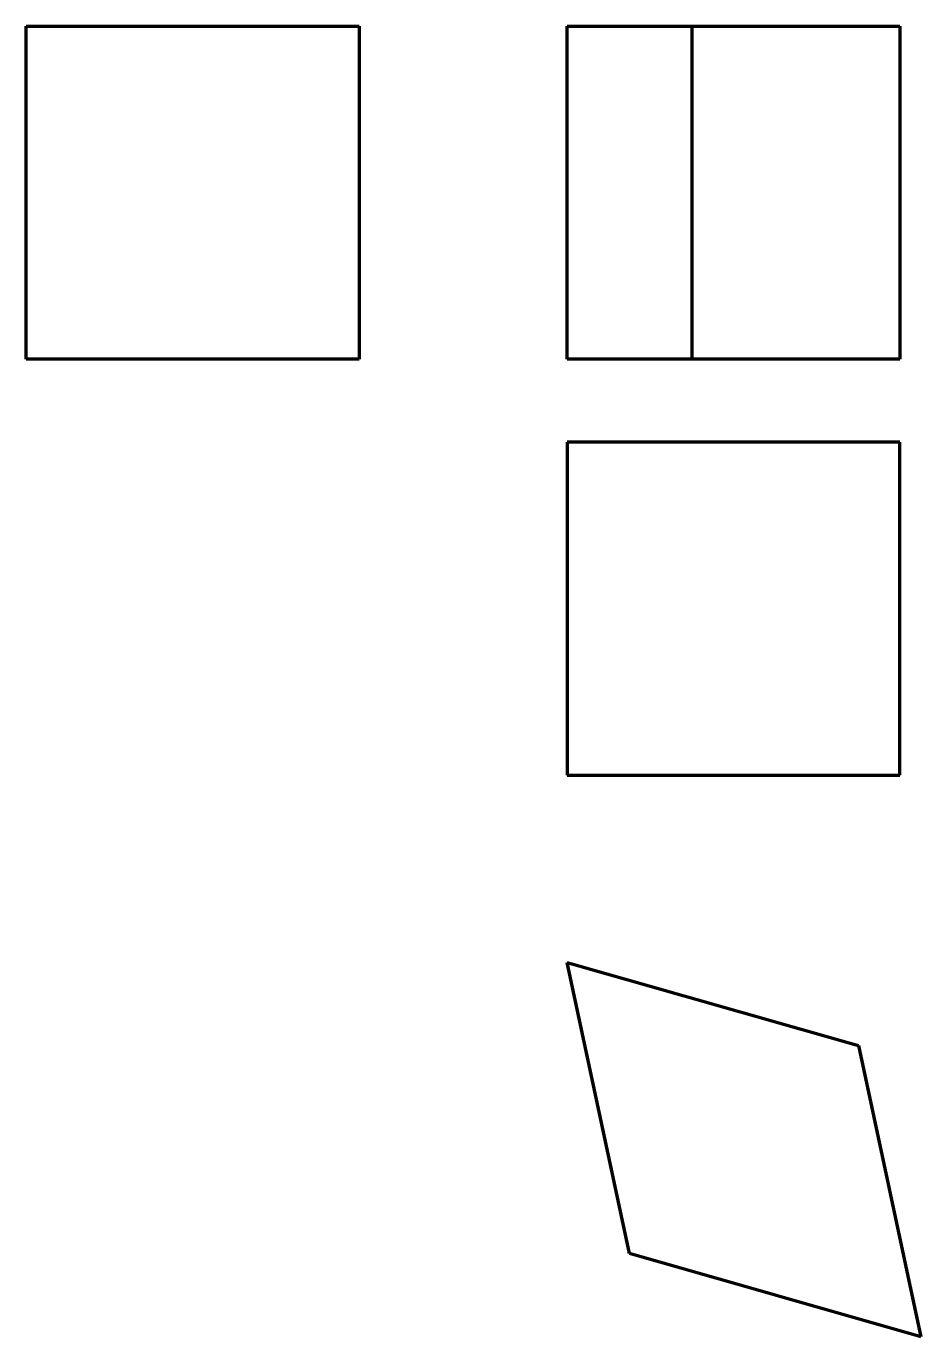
# Model space of a CAD drawing. Header units: millimetres. Extents: x 7 to 159, y 11 to 233.
import ezdxf

# ---------------------------------------------------------------- set-up
doc = ezdxf.new("R2010")
doc.units = ezdxf.units.MM
doc.layers.add('PDF_000000_35', color=250, linetype='CONTINUOUS', true_color=0x000000)
doc.layers.add('PDF_FF00FF_106', color=6, linetype='CONTINUOUS', true_color=0xff00ff)
picture_1 = doc.add_image_def('image1.png', size_in_pixel=(16, 16))
picture_2 = doc.add_image_def('image2.png', size_in_pixel=(16, 16))

msp = doc.modelspace()

# ---------------------------------------------------------------- linework, layer by layer
at = {"layer": 'PDF_FF00FF_106', "color": 6, "lineweight": 211, "true_color": 0xff00ff}
msp.add_line((119.94, 232.83), (119.94, 176.39), dxfattribs=at)

# ---------------------------------------------------------------- pictures from other files: only their frames are drawn
at = {"layer": 'PDF_000000_35', "color": 7, "lineweight": 70, "true_color": 0xffffff}
image = msp.add_image(picture_2, insert=(7.06, 232.83), size_in_units=(56.44, 56.44), rotation=-90, dxfattribs=at)
image.dxf.flags = 11
image = msp.add_image(picture_1, insert=(98.78, 232.83), size_in_units=(56.44, 56.44), rotation=-90, dxfattribs=at)
image.dxf.flags = 11
image = msp.add_image(picture_1, insert=(98.78, 105.83), size_in_units=(56.44, 56.44), rotation=90, dxfattribs=at)
image.dxf.v_pixel = (3.5278, 0)
image.dxf.flags = 11
image = msp.add_image(picture_1, insert=(98.78, 74.08), size_in_units=(50.51, 51.37), rotation=-77.9052, dxfattribs=at)
image.dxf.v_pixel = (3.0868, -0.882)
image.dxf.flags = 11

doc.saveas('drawing.dxf')
